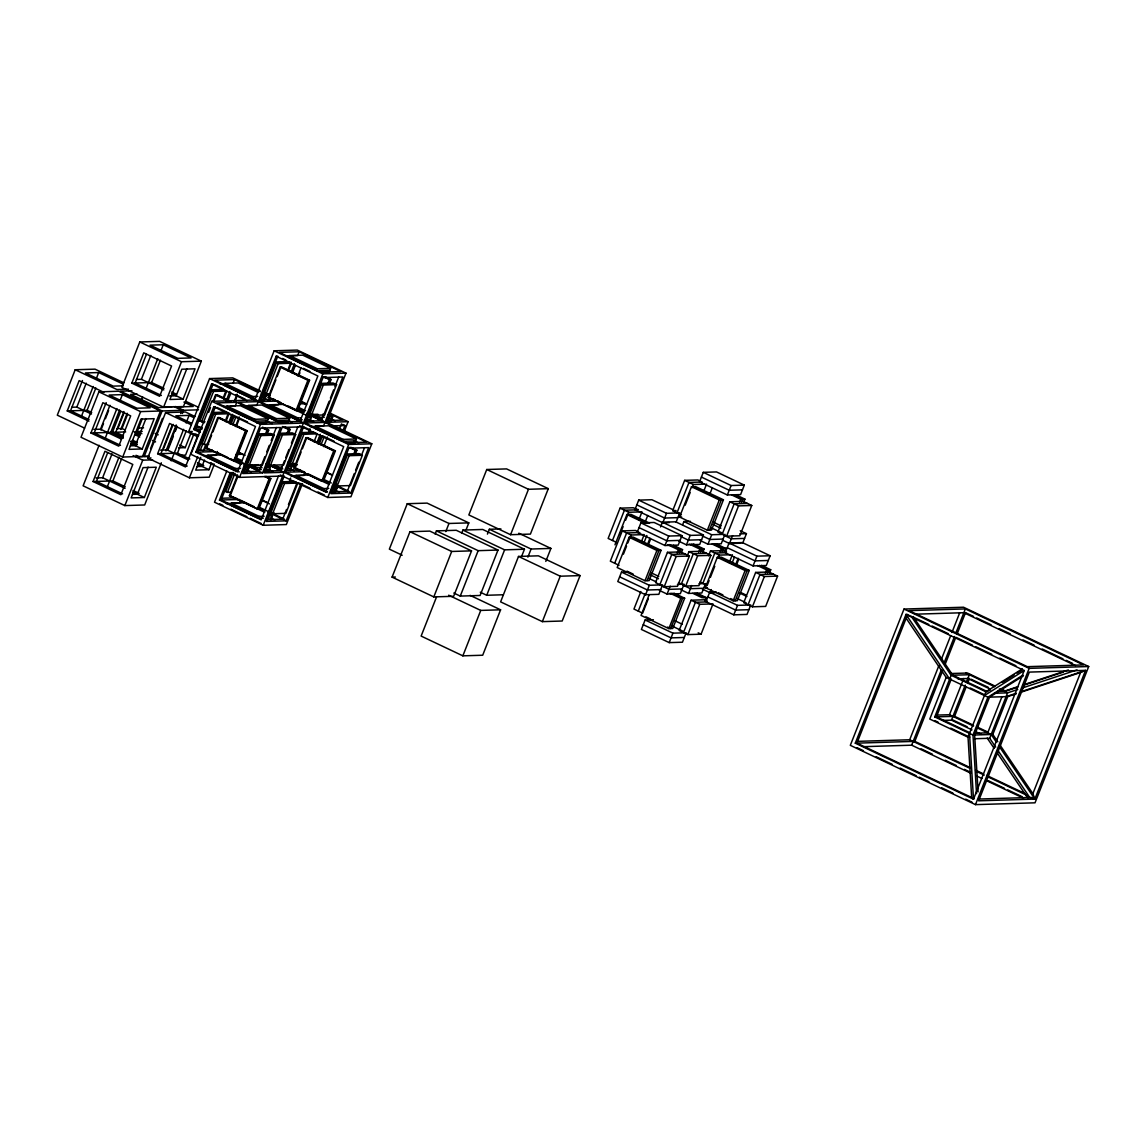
<?xml version="1.0" encoding="UTF-8"?>
<svg xmlns="http://www.w3.org/2000/svg" width="1146" height="1146" viewBox="0 0 1146 1146"><rect width="100%" height="100%" fill="white"/><g stroke="black" fill="none" stroke-linecap="round" stroke-linejoin="round"><path stroke-width="1.5" d="M123.926 382.836L95.032 369.155L75.192 369.757L57.3 415.181L84.575 428.117M88.872 421.169L67.242 410.913L79.16 380.63L103.885 392.347M82.469 380.529L70.536 410.812L89.087 419.594M71.854 407.26L76.825 407.102L86.237 383.194M81.38 416.456L93.184 386.489M96.293 378.61L98.685 372.55L123.41 384.268M67.242 410.913L87.082 410.297L95.863 387.978M98.9 391.846L81.008 437.271L122.722 457.039L142.562 456.423L160.469 410.999L118.74 391.23L98.9 391.846L140.614 411.615L160.469 410.999M90.935 432.987L102.868 402.704L130.687 415.883L118.754 446.166L90.935 432.987L110.775 432.386L123.138 438.245M106.177 402.604L94.244 432.887L120.516 445.336M93.9 429.392L100.519 429.191L109.944 405.283M100.934 430.094L103.498 423.605M105.418 418.734L108.612 410.626M99.086 445.264L83.114 485.818L124.842 505.587L144.683 504.971L161.299 462.798M139.783 341.966L121.891 387.391L163.606 407.159L183.446 406.558L201.338 361.133L159.623 341.365L139.783 341.966L181.498 361.735L201.338 361.133M105.088 438.546L116.892 408.578M120.001 400.685L122.393 394.625L150.198 407.804L136.976 408.22L109.157 395.041L122.393 394.625M110.775 432.386L119.571 410.067M93.055 481.535L104.974 451.252L132.793 464.431L120.86 494.728L93.055 481.535L112.895 480.933L125.258 486.792M123.252 437.457L112.437 432.329L120.602 411.615M131.819 383.122L143.751 352.839L171.571 366.018L159.638 396.301L131.819 383.122L151.659 382.506L164.021 388.365M107.667 452.756L96.364 481.435L122.622 493.883M123.911 411.514L115.746 432.228L123.467 435.895M146.43 354.329L135.128 383.022L161.4 395.47M118.539 426.871L124.198 412.531M120.788 429.478L127.177 413.262M96.02 477.939L102.639 477.739L112.05 453.83M117.064 428.676L122.02 428.532L127.664 414.179M136.446 379.469L141.402 379.312L150.814 355.403M107.208 487.093L119.012 457.125M141.502 400.026L142.691 396.989M145.972 388.666L157.776 358.698M160.884 350.819L163.262 344.76L191.081 357.939L177.859 358.34L150.04 345.161L163.262 344.76M112.895 480.933L121.691 458.615M151.659 382.506L160.454 360.188M122.722 457.039L140.614 411.615M141.875 433.761L137.233 431.569L142.262 418.82M145.957 418.562L135.285 445.665L130.329 445.823M142.247 448.96L154.18 418.677L140.944 419.078L129.011 449.361L142.247 448.96L130.658 443.473M124.842 505.587L142.734 460.162L152.647 459.861M180.681 413.591L181.956 410.34L162.116 410.956L144.224 456.38L149.181 456.223M163.606 407.159L181.498 361.735M150.513 448.702L162.446 418.419M214.374 464.202L209.26 477.18L189.419 477.796L147.705 458.028L165.597 412.603L185.437 411.987L195.064 416.557M148.078 467.11L137.405 494.213L132.449 494.37M186.841 368.697L176.169 395.785L169.551 396M157.632 453.744L169.565 423.461L197.384 436.64L185.451 466.923L157.632 453.744L177.472 453.143L189.835 459.002M172.244 424.951L160.941 453.644L187.213 466.093M144.353 497.507L156.286 467.224L143.064 467.625L131.131 497.908L144.353 497.507L132.764 492.021M163.735 448.301L173.161 424.392M183.131 399.08L195.049 368.797L181.827 369.213L169.894 399.496L183.131 399.08L171.542 393.594M165.984 450.894L176.212 424.937M160.598 450.149L167.216 449.948L176.642 426.04M168.276 449.232L173.39 436.254M175.309 431.383L177.229 426.513M182.329 413.534L183.618 410.297L198.502 409.838M171.184 460.807L183.589 429.335M186.096 422.96L189.09 415.382L193.717 417.588M177.472 453.143L186.268 430.824M198.387 436.168L188.703 431.569L209.575 378.581L232.724 377.865L260.171 390.872M178.618 447.842L185.237 447.642L190.895 433.288M200.077 432.472L193.66 429.435L211.552 384.01L213.213 383.953L195.321 429.378L200.135 431.67M198.759 418.476L201.897 410.497M203.157 407.317L206.294 399.338M193.875 434.019L185.566 455.105L178.948 455.306M199.877 420.883L211.795 390.6L225.031 390.199L223.284 389.368L210.062 389.783L213.543 391.431L226.765 391.015L223.628 398.994M198.129 420.066L201.61 421.714L213.543 391.431M260.228 391.731L234.543 379.57L214.703 380.171L256.432 399.94L211.781 401.315L190.909 454.317L239.586 477.381L282.575 476.063M208.629 412.402L210.506 407.632M213.013 401.258L215.534 394.883L217.181 394.826L231.091 401.415M213.844 401.229L216.35 394.854L230.26 401.444M213.758 406.758L255.486 426.527L237.594 471.951L195.866 452.183L213.758 406.758L215.419 406.701L197.527 452.126L239.242 471.894M200.965 441.21L205.363 430.051M206.609 426.871L209.761 418.906M258.28 392.476L238.196 382.965L224.96 383.366L224.215 385.257L252.034 398.436L255.343 398.335M202.068 443.631L214.001 413.348L227.237 412.947L225.49 412.116L212.268 412.517L215.749 414.164L228.971 413.763L225.834 421.728M189.419 477.796L197.728 456.71M200.292 450.22L202.842 443.731M200.335 442.8L203.816 444.447L215.749 414.164M223.828 396.301L225.748 391.431M200.736 457.369L195.708 470.118L208.944 469.717L211.451 463.342M203.243 450.994L205.764 444.619M241.104 464.431L205.807 447.9L217.74 417.617L219.387 417.574L247.207 430.753L235.274 461.036L233.626 461.079L245.545 430.796L247.207 430.753M207.268 446.281L211.652 435.122M212.912 431.942L218.557 417.588L246.376 430.781L234.443 461.064L206.638 447.871M226.02 401.2L229.859 391.459M233.053 383.351L234.543 379.57M204.504 460.047L201.983 466.422L197.026 466.58M227.682 401.143L230.876 393.035M221.02 454.919L207.784 455.32L207.039 457.211L234.858 470.39L238.167 470.29M256.804 422.974L266.717 422.673L268.221 418.877L240.402 405.698L227.166 406.114L226.421 408.005L249.599 418.992M226.034 419.049L227.954 414.179M233.884 402.189L237.021 394.21M234.715 402.16L236.592 397.375M217.368 451.51L215.878 455.306L204.303 455.664M228.871 422.315L232.065 414.207M236.749 402.303L216.909 402.919L258.638 422.688L278.478 422.072L236.749 402.303L235.259 406.085L230.303 406.243M230.618 419.837L232.509 415.053M229.888 423.891L233.082 415.769M231.105 423.848L234.242 415.869M232.839 424.665L235.99 416.7M235.46 426.527L239.228 416.958M236.291 426.498L238.798 420.124M247.923 407.346L248.668 405.455L261.89 405.039L289.709 418.218L288.219 422.015L278.292 422.315M252.034 398.436L252.779 396.545L257.735 396.401M226.793 471.035L214.517 502.206L263.193 525.269L286.342 524.553L302.487 483.555M254.77 399.997L274.152 350.791L297.301 350.074L345.992 373.138L326.596 422.344L371.805 443.774L350.92 496.762L327.77 497.479L280.254 474.96M278.464 476.034L261.202 519.84L219.473 500.071L230.346 472.481M259.898 401.587L277.79 356.162L276.143 356.22L256.761 405.426L243.525 405.842M227.08 482.724L223.943 490.689L227.424 492.336L230.733 492.236M228.341 479.544L230.231 474.759M267.104 381.117L262.721 392.276L266.187 393.923L269.496 393.823M268.995 376.332L274.023 363.583M231.993 472.439L221.135 500.014L261.245 519.023M225.69 491.519L233.225 472.396M264.454 393.092L276.387 362.809L289.609 362.408M234.858 470.39L235.603 468.499L240.56 468.356M268.221 418.877L254.985 419.293L254.24 421.184L267.462 420.783M227.424 492.336L234.959 473.212M266.187 393.923L278.12 363.64L291.356 363.225L288.205 371.204M261.374 393.938L266.015 396.144L264.511 399.925L261.216 400.026M266.173 476.435L270.814 478.641L258.881 508.924L257.234 508.967L229.415 495.788L237.58 475.074M268.193 397.375L280.111 367.078L281.773 367.035L309.578 380.214L297.659 410.497L295.997 410.555L268.193 397.375L280.655 402.447M237.781 476.636L230.246 495.76L264.712 512.319M275.914 379.813L269.009 397.347L311.211 417.559L309.721 421.341M277.174 376.619L280.312 368.654M239.586 477.381L260.457 424.392L348.098 421.685L344.187 431.627M249.928 453.071L245.531 464.23L249.011 465.878L262.248 465.462L274.166 435.179L270.7 433.532L257.463 433.947L260.944 435.595L274.166 435.179M252.449 446.696L256.833 435.537M244.628 502.808L231.392 503.209L230.647 505.1L258.466 518.279L263.422 518.135M283.391 404.38L270.17 404.782L269.425 406.672L297.229 419.866L302.2 419.708M320.837 372.393L329.103 372.135L330.592 368.353L302.773 355.174L289.551 355.575L288.806 357.466L316.625 370.645L329.847 370.244M249.011 465.878L260.944 435.595M244.198 465.892L248.825 468.098L247.335 471.88L242.379 472.037M288.405 368.511L290.969 362.021M265.786 433.331L267.047 430.137L268.708 430.094L267.448 433.274M266.617 433.303L267.877 430.108L263.236 427.916M240.474 500.659L239.485 503.194L226.263 503.595M279.252 402.246L278.249 404.767L266.674 405.125M291.256 371.777L294.45 363.669M299.135 351.765L279.295 352.381L321.009 372.149L340.849 371.548L299.135 351.765L297.645 355.561L286.07 355.919M292.259 373.352L295.453 365.245M262.062 467.683L257.091 467.84L256.346 469.731L261.317 469.574M289.709 418.218L276.487 418.634L275.742 420.525L288.964 420.109M264.841 456.681L259.096 471.293L242.551 471.794M266.76 451.825L269.31 445.336M271.23 440.465L276.344 427.487M297.845 375.988L300.983 368.024M298.676 375.96L299.923 372.779M262.563 472.94L280.455 427.515L260.615 428.117L242.723 473.542L262.563 472.94L235.016 459.875M270.8 454.002L275.198 442.843M276.458 439.663L278.335 434.878M268.766 464.388L280.698 434.105L293.935 433.704M270.513 465.219L282.446 434.936L295.668 434.52L283.735 464.803L270.513 465.219L267.032 463.571M265.686 465.233L270.327 467.439L268.837 471.221L263.881 471.364M257.234 508.967L269.167 478.684L270.814 478.641M286.658 434.262L288.548 429.478L290.196 429.421L288.319 434.205M295.997 410.555L307.93 380.271L309.578 380.214M258.065 508.939L269.983 478.656L265.356 476.464M287.488 434.234L289.365 429.449L284.738 427.257M296.828 410.526L308.761 380.243L280.942 367.064M299.751 404.108L300.753 401.587M258.466 518.279L259.211 516.388L264.167 516.23M271.674 466.135L277.848 469.072L278.593 467.181L281.902 467.081M297.229 419.866L297.974 417.975L301.283 417.86M316.625 370.645L317.37 368.754L330.592 368.353M284.423 460.893L280.584 470.634L264.053 471.135M285.698 457.655L288.892 449.533M291.456 443.044L297.845 426.828M299.966 421.413L317.872 375.988L276.143 356.22M263.193 525.269L322.828 373.854L345.992 373.138M269.768 510.514L271.659 505.744M274.166 499.37L279.825 485.016M289.164 461.308L292.302 453.343M294.178 448.559L299.206 435.809M308.546 412.102L314.19 397.748M315.451 394.568L319.849 383.409L333.071 383.008L336.552 384.655L324.619 414.938L311.397 415.339L307.916 413.692M284.222 476.005L266.33 521.43L286.171 520.828L300.882 483.512M310.036 429.836L303.618 426.799L285.712 472.224L327.441 491.992L325.793 492.049L266.144 463.786M272.619 513.766L284.552 483.483L297.788 483.068L285.855 513.351L272.619 513.766L269.152 512.119M288.534 462.898L292.001 464.545L303.934 434.262L317.17 433.861L314.033 441.826M311.397 415.339L323.315 385.056L336.552 384.655M270.943 519.768L272.433 515.986L269.353 514.511M290.339 470.562L291.829 466.766L288.735 465.305M294.006 467.998L305.925 437.715L307.586 437.657L335.406 450.851L323.473 481.134L321.811 481.177L294.006 467.998L329.303 484.529M289.408 481.22L290.654 478.025M308.79 431.999L310.036 428.819M328.171 382.793L329.432 379.598L331.079 379.555L329.819 382.735M295.453 466.379L301.111 452.04M302.358 448.845L306.756 437.686L334.575 450.865L322.642 481.148M329.002 382.764L330.249 379.584L325.622 377.378M295.238 477.309L295.983 475.418L309.205 475.003M349.96 442.915L354.916 442.771L356.406 438.975L328.587 425.796L315.365 426.212L314.62 428.103L340.892 440.551M311.01 415.54L318.731 419.192L319.476 417.302L324.433 417.158M282.704 519.181L286.529 509.44M288.448 504.569L296.757 483.483M321.467 420.754L329.131 401.286M330.42 398.049L333.615 389.927M334.89 386.689L338.729 376.948M305.065 472.868L304.077 475.404L290.84 475.805M317.07 442.413L320.264 434.305M318.187 441.525L320.078 436.741M318.072 443.989L321.281 435.867M319.304 443.932L322.441 435.967M321.038 444.763L324.175 436.798M328.071 414.709L332.712 416.9L331.208 420.682L327.914 420.783M323.659 446.611L327.427 437.056M339.56 428.747L341.479 423.877M321.811 481.177L333.744 450.894L335.406 450.851M343.041 430.395L344.946 425.524L342.64 424.421M328.759 488.44L323.788 488.597L323.043 490.488L326.352 490.388M356.406 438.975L343.184 439.391L342.439 441.282L355.661 440.866M325.793 492.049L343.685 446.625L299.636 425.753M327.77 497.479L348.656 444.476L371.805 443.774M334.36 482.724L339.388 469.975M340.634 466.794L345.032 455.635M335.463 485.145L347.396 454.862L360.632 454.461M337.211 485.976L349.143 455.693L362.365 455.277L350.432 485.56L337.211 485.976L333.73 484.328L337.039 484.214M332.383 485.99L337.024 488.196L335.534 491.978L332.225 492.078M353.355 455.019L355.246 450.235L356.893 450.177L355.016 454.962M354.186 454.991L356.062 450.206L351.435 448.014M354.315 473.542L347.281 491.39L330.75 491.892M355.589 470.29L358.784 462.182M361.348 455.693L364.543 447.585M350.762 493.038L368.654 447.613L348.814 448.215L330.922 493.64L350.762 493.038L334.446 485.302M466.264 529.366L468.814 522.877L427.1 503.108L407.26 503.71L389.354 549.135L402.203 555.223M392.075 577.126L409.967 531.701L429.807 531.099L471.536 550.868L453.644 596.292L433.804 596.908L392.075 577.126L395.384 577.025M435.151 534.136L436.425 530.885L456.266 530.283L497.994 550.051L480.102 595.476L460.262 596.092L453.83 593.041M445.78 531.601L448.974 523.478L468.814 522.877M433.804 596.908L451.696 551.47L471.536 550.868M436.468 597.138L421.126 636.073L462.855 655.841L482.695 655.226L500.587 609.801L470.104 595.361M461.609 533.32L462.884 530.082L482.724 529.466L524.453 549.235L521.888 555.724M486.749 469.502L468.843 514.941L510.572 534.709L530.412 534.093L548.304 488.669L506.589 468.9L486.749 469.502L528.464 489.285L548.304 488.669M460.262 596.092L478.154 550.667L497.994 550.051M487.422 534.122L489.342 529.266L500.917 528.908M462.855 655.841L480.747 610.417L500.587 609.801M480.289 592.224L486.721 595.275L504.612 549.851L524.453 549.235M510.572 534.709L528.464 489.285M518.508 556.44L500.616 601.865L542.345 621.633L562.185 621.017L580.077 575.593L538.362 555.824L518.508 556.44L560.236 576.209L580.077 575.593M527.876 557.142L531.071 549.034L550.911 548.418L545.797 561.397M542.345 621.633L560.236 576.209M612.48 540.497L624.412 510.214L637.634 509.798L633.294 507.75L620.058 508.151L608.139 538.434L616.82 542.559M614.972 544.808L626.905 514.525L631.031 514.396L649.581 523.178M619.957 534.58L623.109 526.616M625.616 520.241L628.753 512.276L641.989 511.861L638.838 519.84M638.394 531.859L635.5 530.483L622.264 530.899L610.331 561.182L619.026 565.293M669.393 522.576L662.775 522.777L634.97 509.598L638.694 500.129L651.916 499.728L673.562 509.984M614.686 563.245L626.618 532.962L639.84 532.546M629.111 537.259L617.178 567.542L644.997 580.736L649.123 580.607L661.056 550.324L633.237 537.13L629.111 537.259L656.916 550.452L661.056 550.324M623.424 554.134L626.561 546.169M627.822 542.989L630.959 535.01L644.181 534.609L641.674 540.984M621.519 572.083L617.78 581.552L645.599 594.731L658.835 594.33L662.56 584.861L649.324 585.277L621.519 572.083L628.123 571.883M640.9 522.877L637.176 532.346L664.981 545.525L678.217 545.109L681.942 535.655L654.122 522.476L640.9 522.877L668.705 536.056L681.942 535.655M645.255 521.831L647.762 515.456M644.339 541.857L646.86 535.483M647.461 544.579L649.968 538.19M648.693 543.92L650.57 539.136M660.526 526.945L662.388 522.218L675.624 521.802L703.443 534.996L699.705 544.45L686.483 544.866L678.761 541.199M662.775 522.777L666.514 513.322L679.736 512.907L676.011 522.375M640.858 591.537L633.953 609.07L642.634 613.182L648.292 598.842M644.997 580.736L656.916 550.452M681.412 514.769L672.716 510.643L684.649 480.36L697.871 479.959L700.779 481.32M647.06 580.664L658.993 550.381L631.174 537.202M638.293 611.119L645.198 593.599M677.057 512.706L688.99 482.423L702.226 482.008M645.599 594.731L649.324 585.277M664.981 545.525L668.705 536.056M679.549 517.018L691.482 486.735L695.622 486.606L723.427 499.785L711.508 530.068L707.369 530.197L679.549 517.018L681.626 516.946M649.209 594.702L641.044 615.431L668.863 628.61L672.731 628.495L684.663 598.212L673.848 593.084M685.179 505.2L690.193 492.451M692.084 487.666L693.344 484.486L704.919 484.128M667.473 552.315L655.541 582.598L664.236 586.723L677.458 586.308L689.391 556.025L680.695 551.914L667.473 552.315L676.154 556.44L689.391 556.025M645.126 619.972L641.388 629.441L669.207 642.62L682.443 642.218L686.168 632.75L672.931 633.151L645.126 619.972L653.392 619.728M682.644 524.71L683.89 521.559L690.508 521.358M703.272 472.338L699.547 481.807L727.366 494.986L740.588 494.585L744.327 485.116L716.508 471.937L703.272 472.338L731.091 485.532L744.327 485.116M659.881 584.661L671.814 554.378L685.036 553.962M677.157 552.974L678.418 549.779L682.558 549.65L681.297 552.845M664.236 586.723L676.154 556.44M679.234 552.902L680.48 549.722L669.665 544.594M704.059 490.445L706.566 484.07M659.365 590.405L667.101 594.072L670.209 586.179M686.483 544.866L690.207 535.397L703.443 534.996M709.847 494.041L712.354 487.666M687.084 556.44L688.961 551.656L702.197 551.24L710.878 555.366L698.96 585.649L685.723 586.05L678.489 582.626M681.383 584.002L693.316 553.719L706.538 553.303M683.431 585.778L680.323 593.671L667.101 594.072M698.659 552.315L699.92 549.12L704.045 548.991L702.799 552.186M707.369 530.197L719.301 499.914L723.427 499.785M668.863 628.61L680.796 598.327L684.663 598.212M685.723 586.05L697.656 555.767L710.878 555.366M700.722 552.243L701.982 549.063L691.167 543.935M709.431 530.125L721.364 499.842L693.545 486.663M669.207 642.62L672.931 633.151M680.867 589.746L688.588 593.413L691.697 585.52M700.249 540.54L707.984 544.207L711.709 534.738L723.284 534.38M727.366 494.986L731.091 485.532M691.081 600.203L679.148 630.486L687.844 634.598L701.066 634.196L712.998 603.913L699.762 604.314L691.081 600.203L704.303 599.788L707.197 601.163M708.572 555.767L710.463 550.997L723.685 550.581L726.593 551.957M729.844 501.776L717.912 532.059L726.607 536.185L739.843 535.769L751.762 505.486L743.081 501.375L729.844 501.776L738.54 505.902L751.762 505.486M683.489 632.549L695.421 602.266L706.996 601.908M702.885 583.328L714.803 553.045L726.378 552.701M722.267 534.122L734.185 503.839L747.421 503.438M705.549 583.543L701.825 592.998L688.588 593.413M724.931 534.322L721.206 543.791L707.984 544.207M705.363 587.64L717.296 557.357L721.436 557.228L749.24 570.422L737.322 600.705L733.182 600.819L705.363 587.64L707.44 587.583M720.161 551.641L721.407 548.461L725.547 548.332L724.286 551.527M739.542 502.435L740.789 499.255L744.929 499.126L743.668 502.306M687.844 634.598L699.762 604.314M709.102 580.607L707.225 585.391L699.977 581.967M710.362 577.426L714.76 566.267M717.897 558.303L719.158 555.108L730.733 554.75M726.607 536.185L738.54 505.902M722.224 551.584L723.484 548.404L714.202 544.006M741.605 502.378L742.866 499.183L733.598 494.8M704.905 600.733L706.165 597.539L696.883 593.155M709.703 592.181L705.979 601.65L733.798 614.829L747.02 614.428L750.745 604.959L737.523 605.36L709.703 592.181L716.322 591.981M729.085 542.975L725.246 552.716L753.065 565.909L766.302 565.494L770.141 555.753L742.322 542.574L729.085 542.975L756.904 556.154L770.141 555.753M702.369 589.087L710.09 592.754L711.337 589.588M723.298 540.611L729.472 543.533L732.581 535.655M729.243 562.672L732.38 554.707M731.907 563.546L734.414 557.171M742.708 543.132L746.433 533.664L740.244 530.741M735.66 564.663L738.167 558.288M736.878 564.018L738.769 559.234M733.182 600.819L745.115 570.536L749.24 570.422M733.798 614.829L737.523 605.36M753.065 565.909L756.904 556.154M755.658 572.413L743.725 602.696L752.421 606.807L765.657 606.406L777.575 576.123L768.894 571.997L755.658 572.413L764.353 576.524L777.575 576.123M748.08 604.759L760.013 574.475L773.235 574.06M765.356 573.072L766.617 569.877L770.742 569.748L769.496 572.943M752.421 606.807L764.353 576.524M767.419 573L768.68 569.82L759.411 565.422M904.008 609.056L850.318 745.33L975.49 804.635L1035.024 802.816L1088.7 666.528L963.528 607.222L904.008 609.056L1029.165 668.362L1088.7 666.528M1016.216 693.788L1007.749 696.582L987.909 697.198L946.181 677.429L906.142 618.224L905.985 614.485L1024.195 670.51L973.498 799.206L855.288 743.195L905.985 614.485L907.646 614.428M907.145 615.689L856.936 743.138L974 798.604M856.979 741.376L909.695 739.757L938.932 665.511M941.539 658.907L950.636 635.801M951.939 632.506L959.732 612.709M864.242 746.648L911.672 745.187L941.382 669.78M944.003 663.119L954.503 636.474M955.807 633.151L965.347 608.913L1083.572 664.938L1027.346 666.671L909.136 610.646L965.347 608.913M855.288 743.195L914.823 741.362L942.771 670.41M944.719 665.454L955.764 637.405M957.068 634.096L965.519 612.652L973.498 616.433M946.181 677.429L929.778 719.058L968.026 737.193L969.674 737.136L950.722 728.154M997.837 741.834L992.837 734.443L972.997 735.044L934.749 716.923L951.151 675.28L911.113 616.075M936.239 715.118L949.461 714.717L963.729 678.504M943.172 720.404L951.452 720.146L965.261 685.093M966.551 681.798L969.344 674.722M934.749 716.923L954.589 716.307L966.264 686.683M967.553 683.403L969.502 678.461L957.927 678.819M1001.976 696.639L987.709 732.838L974.472 733.254M995.702 747.149L989.7 738.268L1007.592 692.843L1017.748 689.491M992.837 734.443L1007.749 696.582M975.49 804.635L1029.165 668.362M997.693 750.114L1029.724 797.473L1034.852 799.077L1032.875 793.648L1080.592 672.501L1085.549 670.367L1034.852 799.077L978.641 800.81L1029.337 672.1L1085.549 670.367L1021.315 691.611M1022.375 668.806L985.918 691.754L968.026 737.193L971.679 797.516L973.498 799.206L969.516 733.397M970.991 674.679L951.151 675.28L985.918 691.754L990.516 689.849M1002.306 682.429L1014.095 675.008M1017.032 673.16L1021.458 670.381M984.428 695.55L1024.195 670.51M1022.905 675.152L987.909 697.198L972.997 735.044L976.535 793.605M1023.435 675.811L989.557 697.14L974.644 735.001L978.097 791.915M1004.111 691.196L1017.634 686.726M1022.705 685.05L1068.359 669.966M997.493 691.41L1005.758 691.153L1017.619 687.228M1024.395 684.993L1063.359 672.115M1022.834 687.815L1077.039 669.894M1006.102 696.639L1016.244 693.287M1021.301 692.098L1080.592 672.501M276.301 361.935L287.875 361.577L291.356 363.225M98.685 372.55L85.449 372.951L113.268 386.13L123.195 385.83M219.831 383.752L226.435 383.552M128.495 389.182L116.921 389.525L75.192 369.757M334.818 383.824L321.582 384.239L309.649 414.523L317.929 414.265M131.962 390.829L120.387 391.173L162.116 410.956M137.262 394.167L130.658 394.367L158.463 407.561L171.699 407.145M261.044 396.301L266.015 396.144M260.3 398.192L265.256 398.034M259.727 399.839L274.61 399.381M278.091 401.028L238.411 402.26L280.125 422.029L301.627 421.37L257.592 400.498M179.965 406.887L193.201 406.486L183.919 402.088M299.923 403.865L304.893 403.721M223.685 406.443L226.994 406.343M189.09 415.382L175.854 415.797L191.31 423.118M306.254 417.717L311.211 417.559M327.742 417.058L332.712 416.9M201.61 421.714L204.919 421.613M305.495 419.608L310.466 419.45M318.731 419.192L322.04 419.092M326.997 418.949L331.953 418.791M304.936 421.27L323.129 420.697L307.071 413.104M326.424 420.596L342.969 420.095L330.134 414.007M304.75 421.499L308.059 421.399M138.551 428.017L143.522 427.859M195.149 427.63L201.768 427.429M193.66 429.435L201.94 429.177M112.437 432.329L125.659 431.927M137.233 431.569L142.204 431.412M303.618 426.799L282.117 427.458L264.225 472.883L303.905 471.665M310.222 426.599L323.459 426.183L342.84 376.977L323 377.593L305.108 423.017L346.823 442.786L366.663 442.17L307.028 413.907M333.371 425.882L344.946 425.524M188.703 431.569L192.256 431.469M272.433 434.363L259.211 434.764L247.278 465.047L258.853 464.689M315.422 433.03L302.2 433.446L290.267 463.729L295.224 463.571M203.816 444.447L208.773 444.304M205.807 447.9L207.455 447.857M197.356 450.378L212.239 449.92M195.866 452.183L214.058 451.624M149.009 456.466L139.081 456.767L136.002 455.306M235.89 454.461L242.508 454.246M147.705 458.028L151.014 457.927M292.001 464.545L296.972 464.402M243.869 468.241L248.825 468.098M265.371 467.582L270.327 467.439M286.858 466.923L291.829 466.766M243.124 470.147L248.08 469.989M264.626 469.473L269.582 469.33M277.848 469.072L282.804 468.915M286.113 468.814L291.084 468.671M285.555 470.476L300.438 470.018M296.04 482.251L282.818 482.652L270.886 512.935L274.195 512.835M332.068 488.339L337.024 488.196M331.323 490.23L336.279 490.087M229.415 495.788L237.251 498.668M220.963 498.266L234.199 497.851M219.473 500.071L239.328 499.455M742.45 489.843L729.228 490.259L701.409 477.08M267.476 516.13L272.433 515.986M266.731 518.021L271.688 517.877M266.159 519.682L284.351 519.124L260.285 507.721M634.97 509.598L638.265 509.497M672.716 510.643L676.025 510.543M677.873 517.648L664.637 518.049L636.832 504.87M739.815 533.864L746.433 533.664M680.079 540.382L666.843 540.797L639.038 527.604M701.581 539.723L688.345 540.124L680.624 536.471M723.069 539.064L709.847 539.465L702.111 535.812M744.571 538.405L731.334 538.806L723.613 535.139M729.472 543.533L741.047 543.175M768.278 560.48L755.042 560.881L727.223 547.702M677.444 584.403L684.047 584.202M698.931 583.744L703.902 583.586M660.698 589.588L647.461 590.004L619.642 576.825M682.185 588.929L668.963 589.345L661.228 585.678M703.687 588.27L690.465 588.672L682.73 585.019M486.721 595.275L503.252 594.76M710.09 592.754L715.047 592.597M706.165 597.539L702.025 597.668L692.757 593.284M748.882 609.686L735.66 610.102L707.841 596.923M914.58 614.213L965.519 612.652M684.305 637.477L671.069 637.892L643.264 624.713M950.979 673.533L967.511 673.031L994.699 685.91M994.356 693.258L1007.592 692.843L999.369 688.961M974.816 738.726L989.7 738.268M978.569 799.048L1031.386 797.43L1033.692 798.518M909.838 615.674L905.985 614.485L949.662 679.077L951.309 679.019L936.397 716.88L969.588 732.595M735.66 494.728L744.929 499.126M731.52 494.857L740.789 499.255M976.693 617.952L991.075 624.771M999.068 628.552L1010.242 633.853M1023.02 639.898L1034.208 645.198M1042.201 648.994L1062.958 658.835M1066.152 660.34L1072.556 663.376M684.649 480.36L693.344 484.486M963.858 612.709L1075.378 665.54M691.482 486.735L719.301 499.914M713.414 522.218L721.135 525.871M912.732 616.849L928.847 624.484M932.085 626.017L948.2 633.652M956.265 637.477L972.395 645.112M975.618 646.645L991.734 654.28M999.799 658.105L1015.929 665.754M713.113 524.553L720.848 528.22M711.021 527.733L721.851 532.861M638.694 500.129L666.514 513.322M683.89 521.559L711.709 534.738M716.279 543.935L725.547 548.332M761.474 565.365L770.742 569.748M712.139 544.064L721.407 548.461M757.334 565.479L766.617 569.877M662.388 522.218L690.207 535.397M620.058 508.151L628.753 512.276M710.463 550.997L719.158 555.108M1001.017 688.904L1005.758 691.153M693.23 543.863L704.045 548.991M965.863 673.074L994.628 686.712M628.968 514.454L647.504 523.249M719.359 557.3L747.178 570.479L735.245 600.762L730.618 598.57M626.905 514.525L645.442 523.307M689.09 543.992L699.92 549.12M717.296 557.357L745.115 570.536M289.551 355.575L317.37 368.754M971.077 679.206L988.468 687.442M967.854 678.504L989.972 688.99M274.152 350.791L322.828 373.854M324.905 376.619L331.079 379.555M323.244 376.676L329.432 379.598M950.492 674.135L987.58 691.711M282.604 358.454L285.827 359.973M303.475 368.339L309.893 371.376M688.961 551.656L697.656 555.767M673.275 545.267L682.558 549.65M667.602 544.665L678.418 549.779M970.275 688.001L984.5 694.748M274.639 361.993L278.12 363.64M319.849 383.409L323.315 385.056M280.111 367.078L307.93 380.271M622.264 530.899L630.959 535.01M741.29 592.783L745.931 594.975M739.227 592.84L746.948 596.507M736.849 598.37L746.118 602.767M718.255 592.711L722.882 594.903M329.26 412.761L348.098 421.685M302.157 401.788L305.237 403.249M301.326 401.802L305.968 404.008M300.496 401.831L306.684 404.767M322.886 414.107L324.619 414.938M330.249 418.548L335.062 420.84M694.82 593.213L704.088 597.61M954.589 716.307L973.556 725.303M976.721 726.793L987.78 732.036M651.028 572.742L658.764 576.409M949.461 714.717L973.484 726.106M976.65 727.595L991.19 734.486L996.146 741.834M297.845 407.059L305.567 410.712M313.302 414.379L319.476 417.302M650.742 575.091L658.463 578.744M263.394 392.405L269.854 395.456M297.444 408.535L303.862 411.572M297.101 408.95L303.275 411.872M263.437 393.25L269.854 396.287M297.401 409.351L303.819 412.388M952.813 719.96L967.152 726.765M951.452 720.146L971.994 729.887M975.16 731.377L981.477 734.385M288.377 406.099L297.659 410.497M648.65 578.272L656.372 581.939M263.551 397.791L269.969 400.842M310.351 419.98L313.56 421.499M353.942 440.637L358.755 442.915M626.962 571.152L633.151 574.074M671.785 593.141L682.601 598.269L670.668 628.552L667.574 627.091M669.98 593.198L680.796 598.327M224.96 383.366L252.779 396.545M270.17 404.782L297.974 417.975M315.365 426.212L343.184 439.391M934.907 720.662L938.073 722.152M209.575 378.581L348.656 444.476M350.719 447.255L356.893 450.177M349.057 447.312L355.246 450.235M214.818 384.727L222.84 388.523M235.675 394.611L245.301 399.166M322.871 435.924L334.102 441.253M317.17 433.861L313.689 432.214L300.467 432.615L303.934 434.262M362.365 455.277L358.884 453.63L345.662 454.045L349.143 455.693M211.552 384.01L246.863 400.742M288.849 420.639L292.058 422.158M518.809 533.219L550.911 548.418M248.668 405.455L276.487 418.634M249.47 408.076L274.195 419.794M285.569 427.229L290.196 429.421M215.534 394.883L229.444 401.472M282.36 426.541L288.548 429.478M305.925 437.715L333.744 450.894M295.668 434.52L292.187 432.873L278.965 433.288L282.446 434.936M265.757 420.539L272.175 423.576M489.342 529.266L531.071 549.034M227.166 406.114L254.985 419.293M211.781 401.315L260.457 424.392M674.65 620.631L682.371 624.298M698.172 632.821L701.066 634.196M262.52 427.157L268.708 430.094M262.405 427.945L267.047 430.137M217.024 407.46L229.859 413.548M233.068 415.067L247.507 421.914M672.258 626.16L683.073 631.288M914.823 741.362L970.734 767.849M975.518 770.126L983.512 773.908M986.706 775.427L1025.04 793.591M909.695 739.757L969.731 768.207M976.191 771.272L984.271 775.097M987.508 776.63L1027.905 795.782M171.757 392.032L176.384 394.224M407.26 503.71L448.974 523.478M462.884 530.082L504.612 549.851M645.943 616.835L650.584 619.026M141.402 379.312L163.806 389.927M921.083 748.811L932.314 754.14M945.149 760.228L956.394 765.542M964.416 769.353L970.834 772.39M988.482 780.755L1004.526 788.362M1007.735 789.88L1022.175 796.728M911.672 745.187L970.777 773.206M977.166 776.229L981.964 778.506M986.763 780.77L1023.493 798.189M185.81 401.315L198.645 407.403M217.74 417.617L245.545 430.796M327.14 472.439L331.781 474.63M326.309 472.467L332.498 475.389M175.596 406.486L183.618 410.297M173.934 406.544L181.956 410.34M436.425 530.885L478.154 550.667M293.906 463.586L297 465.047M198.358 419.78L204.532 422.702M287.689 462.311L295.711 466.107M323.258 479.171L331.28 482.967M334.489 484.486L348.943 491.333M291.614 464.746L294.708 466.207M287.646 463.127L295.668 466.923M323.215 479.973L329.633 483.025M295.654 467.955L304.922 472.338M308.016 473.799L323.473 481.134M290.969 469.187L294.178 470.705M334.56 489.843L339.374 492.121M195.937 425.309L202.126 428.246M165.597 412.603L191.267 424.765M273.966 464.975L278.593 467.181M295.983 475.418L323.788 488.597M267.806 463.729L280.641 469.817M296.785 478.04L321.51 489.757M409.967 531.701L451.696 551.47M238.941 452.341L245.129 455.277M238.124 452.369L244.299 455.291M195.436 433.933L198.645 435.451M260.5 464.646L262.248 465.462M298.676 482.853L309.907 488.182M317.929 491.978L324.347 495.015M857.05 747.679L863.439 750.702M876.217 756.761L892.19 764.339M900.183 768.121L916.155 775.684M919.35 777.203L928.933 781.744M941.711 787.803L952.899 793.104M965.677 799.163L972.066 802.186M297.788 483.068L294.307 481.42L281.071 481.836L284.552 483.483M269.468 469.846L272.676 471.364M235.46 457.583L241.648 460.52M250.917 464.918L257.091 467.84M235.073 459.073L243.095 462.869M246.304 464.388L259.139 470.476M236.262 460.219L240.904 462.411M248.625 466.078L254.813 469M218.284 452.971L227.553 457.369M230.647 458.83L235.274 461.036M264.525 476.492L269.167 478.684M246.361 469.745L251.175 472.037M207.784 455.32L235.603 468.499M155.111 433.36L158.191 434.821M179.678 445.006L185.237 447.642M210.477 462.755L213.686 464.273M231.334 472.639L237.752 475.69M133.939 431.67L140.113 434.592M152.475 440.451L155.57 441.926M87.082 410.297L91.709 412.503M135.371 433.188L140.013 435.38M197.57 462.655L203.744 465.591M76.825 407.102L91.494 414.064M122.02 428.532L124.799 429.85M135.156 434.749L139.783 436.941M167.216 449.948L188.073 459.833M197.356 464.23L208.944 469.717M262.563 500.229L267.19 502.421M261.732 500.258L269.453 503.911M132.735 440.279L137.377 442.485M130.973 441.124L137.162 444.046M130.873 441.898L137.047 444.834M100.519 429.191L121.376 439.076M448.659 595.204L480.747 610.417M258.624 507.764L265.041 510.815M268.264 512.334L286.171 520.828M240.345 500.129L254.254 506.718M271.588 518.393L274.796 519.926M133.108 455.607L142.734 460.162M231.392 503.209L259.211 516.388M219.645 503.796L222.854 505.314M230.876 509.125L246.92 516.731M250.129 518.25L261.36 523.579M132.979 490.445L139.167 493.382M102.639 477.739L125.043 488.354M913.104 616.519L952.799 675.238M999.842 744.8L1032.875 793.648M999.126 746.232L1034.852 799.077M987.207 738.096L994.155 748.367M997.135 752.779L1027.905 798.275"/></g></svg>
